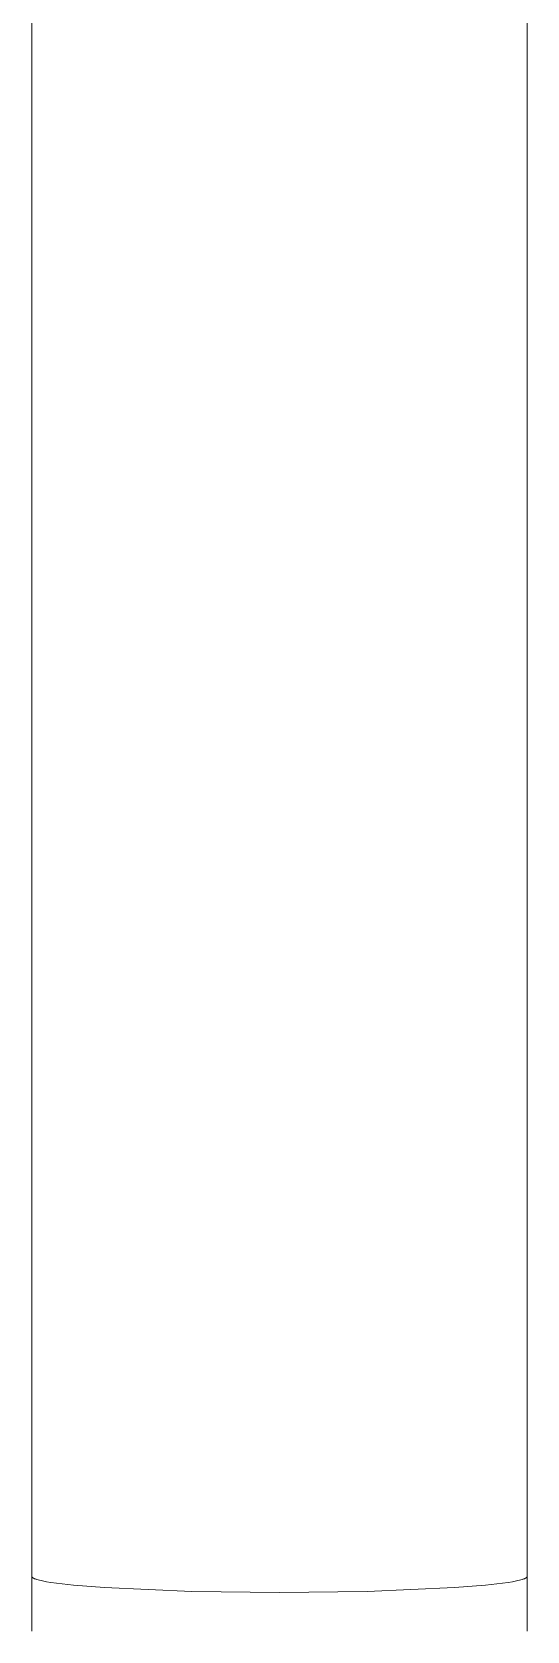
# Model space of a CAD drawing. Header units: inches. Extents: x -9 to 187, y -3 to 135.
# Drawn here: x 5.535 to 6.716, y 106.581 to 110.398 of the extents above; entities that cross this region are included whole.
import ezdxf

# ---------------------------------------------------------------- set-up
doc = ezdxf.new("R2010")
doc.units = ezdxf.units.IN
doc.layers.add('ZANO_R', color=7, linetype='Continuous', lineweight=0)

msp = doc.modelspace()

# ---------------------------------------------------------------- linework, layer by layer
at = {"layer": 'ZANO_R'}
for p, q in [((5.53459, 113.13343), (5.53459, 106.71142)), ((6.71563, 113.13542), (6.71563, 106.71143)), ((5.53459, 106.71142), (5.53459, 106.71136)), ((5.53459, 106.71136), (5.5346, 106.7113)), ((5.53459, 106.6381), (5.53459, 106.71099)), ((5.5346, 106.7113), (5.5346, 106.71124)), ((5.5346, 106.71124), (5.53461, 106.71118)), ((5.53461, 106.71118), (5.53461, 106.71112)), ((5.53461, 106.71112), (5.53462, 106.71106)), ((5.53462, 106.71106), (5.53463, 106.711)), ((5.53463, 106.711), (5.53464, 106.71094)), ((5.53464, 106.71094), (5.53466, 106.71089)), ((5.53466, 106.71089), (5.53467, 106.71083)), ((5.53467, 106.71083), (5.53469, 106.71077)), ((5.53469, 106.71077), (5.53471, 106.71072)), ((5.53471, 106.71072), (5.53473, 106.71066)), ((5.53473, 106.71066), (5.53475, 106.7106)), ((5.53475, 106.7106), (5.53477, 106.71055)), ((5.53477, 106.71055), (5.53479, 106.71049)), ((5.53479, 106.71049), (5.53482, 106.71044)), ((5.53482, 106.71044), (5.53485, 106.71038)), ((5.53485, 106.71038), (5.53487, 106.71033)), ((5.53487, 106.71033), (5.5349, 106.71028)), ((5.5349, 106.71028), (5.53493, 106.71023)), ((5.53493, 106.71023), (5.53496, 106.71017)), ((5.53496, 106.71017), (5.53502, 106.71007)), ((5.53502, 106.71007), (5.53509, 106.70997)), ((5.53509, 106.70997), (5.53516, 106.70987)), ((5.53516, 106.70987), (5.53523, 106.70977)), ((5.53523, 106.70977), (5.5353, 106.70968)), ((5.5353, 106.70968), (5.53541, 106.70954)), ((5.53541, 106.70954), (5.53553, 106.70942)), ((5.53553, 106.70942), (5.53565, 106.70929)), ((5.53565, 106.70929), (5.53577, 106.70917)), ((5.53577, 106.70917), (5.53589, 106.70905)), ((5.53589, 106.70905), (5.53602, 106.70893)), ((5.53602, 106.70893), (5.53615, 106.70882)), ((5.53615, 106.70882), (5.53628, 106.70871)), ((5.53628, 106.70871), (5.53642, 106.70861)), ((5.53642, 106.70861), (5.53655, 106.7085)), ((5.53655, 106.7085), (5.53684, 106.7083)), ((5.53684, 106.7083), (5.53712, 106.70811)), ((5.53712, 106.70811), (5.53742, 106.70793)), ((5.53742, 106.70793), (5.53784, 106.70767)), ((5.53784, 106.70767), (5.53827, 106.70743)), ((5.53827, 106.70743), (5.5387, 106.7072)), ((5.5387, 106.7072), (5.53914, 106.70698)), ((5.53914, 106.70698), (5.53958, 106.70676)), ((5.53958, 106.70676), (5.54003, 106.70655)), ((5.54003, 106.70655), (5.54093, 106.70616)), ((5.54093, 106.70616), (5.54214, 106.70568)), ((5.54214, 106.70568), (5.54337, 106.70523)), ((6.70685, 106.70523), (6.70808, 106.70568)), ((6.70808, 106.70568), (6.70929, 106.70616)), ((6.70929, 106.70616), (6.71019, 106.70655)), ((6.71019, 106.70655), (6.71064, 106.70676)), ((6.71064, 106.70676), (6.71108, 106.70698)), ((6.71108, 106.70698), (6.71152, 106.7072)), ((6.71152, 106.7072), (6.71195, 106.70743)), ((6.71195, 106.70743), (6.71238, 106.70767)), ((6.71238, 106.70767), (6.7128, 106.70793)), ((6.7128, 106.70793), (6.7131, 106.70811)), ((6.7131, 106.70811), (6.71338, 106.7083)), ((6.71338, 106.7083), (6.71367, 106.7085)), ((6.71367, 106.7085), (6.7138, 106.70861)), ((6.7138, 106.70861), (6.71394, 106.70871)), ((6.71394, 106.70871), (6.71407, 106.70882)), ((6.71407, 106.70882), (6.7142, 106.70893)), ((6.7142, 106.70893), (6.71433, 106.70905)), ((6.71433, 106.70905), (6.71445, 106.70917)), ((6.71445, 106.70917), (6.71457, 106.70929)), ((6.71457, 106.70929), (6.71469, 106.70941)), ((6.71469, 106.70941), (6.71481, 106.70954)), ((6.71481, 106.70954), (6.71492, 106.70968)), ((6.71492, 106.70968), (6.71499, 106.70977)), ((6.71499, 106.70977), (6.71506, 106.70987)), ((6.71506, 106.70987), (6.71513, 106.70997)), ((6.71513, 106.70997), (6.7152, 106.71007)), ((6.7152, 106.71007), (6.71526, 106.71017)), ((6.71526, 106.71017), (6.71529, 106.71022)), ((6.71529, 106.71022), (6.71532, 106.71028)), ((6.71532, 106.71028), (6.71535, 106.71033)), ((6.71535, 106.71033), (6.71537, 106.71038)), ((6.71537, 106.71038), (6.7154, 106.71044)), ((6.7154, 106.71044), (6.71543, 106.71049)), ((6.71543, 106.71049), (6.71545, 106.71055)), ((6.71545, 106.71055), (6.71547, 106.7106)), ((6.71547, 106.7106), (6.71549, 106.71066)), ((6.71549, 106.71066), (6.71551, 106.71071)), ((6.71551, 106.71071), (6.71553, 106.71077)), ((6.71553, 106.71077), (6.71555, 106.71083)), ((6.71555, 106.71083), (6.71556, 106.71089)), ((6.71556, 106.71089), (6.71558, 106.71094)), ((6.71558, 106.71094), (6.71559, 106.711)), ((6.71559, 106.711), (6.7156, 106.71106)), ((6.7156, 106.71106), (6.71561, 106.71112)), ((6.71561, 106.71118), (6.71562, 106.71124)), ((6.71561, 106.71112), (6.71561, 106.71118)), ((6.71562, 106.7113), (6.71563, 106.71136)), ((6.71562, 106.71124), (6.71562, 106.7113)), ((6.71563, 106.71136), (6.71563, 106.71142)), ((6.71563, 106.6381), (6.71563, 106.71099)), ((5.54337, 106.70523), (5.54461, 106.70481)), ((5.54461, 106.70481), (5.54585, 106.70442)), ((5.54585, 106.70442), (5.54931, 106.70341)), ((5.54931, 106.70341), (5.5528, 106.7025)), ((5.5528, 106.7025), (5.55631, 106.70167)), ((5.55631, 106.70167), (5.55984, 106.70092)), ((5.55984, 106.70092), (5.56952, 106.69908)), ((5.56952, 106.69908), (5.57926, 106.6975)), ((5.57926, 106.6975), (5.60643, 106.69385)), ((5.60643, 106.69385), (5.6337, 106.69095)), ((5.6337, 106.69095), (5.70728, 106.68508)), ((5.70728, 106.68508), (5.9161, 106.67608)), ((5.9161, 106.67608), (6.12511, 106.67349)), ((6.12511, 106.67349), (6.33412, 106.67608)), ((6.33412, 106.67608), (6.54294, 106.68508)), ((6.54294, 106.68508), (6.61652, 106.69095)), ((6.61652, 106.69095), (6.64379, 106.69385)), ((6.64379, 106.69385), (6.67096, 106.6975)), ((6.67096, 106.6975), (6.6807, 106.69908)), ((6.6807, 106.69908), (6.69038, 106.70092)), ((6.69038, 106.70092), (6.69391, 106.70167)), ((6.69391, 106.70167), (6.69742, 106.7025)), ((6.69742, 106.7025), (6.70091, 106.70341)), ((6.70091, 106.70341), (6.70437, 106.70442)), ((6.70437, 106.70442), (6.70561, 106.70481)), ((6.70561, 106.70481), (6.70685, 106.70523)), ((5.53459, 106.58145), (5.53459, 106.6381)), ((6.71563, 106.58145), (6.71563, 106.6381))]:
    msp.add_line(p, q, dxfattribs=at)

doc.saveas('drawing.dxf')
